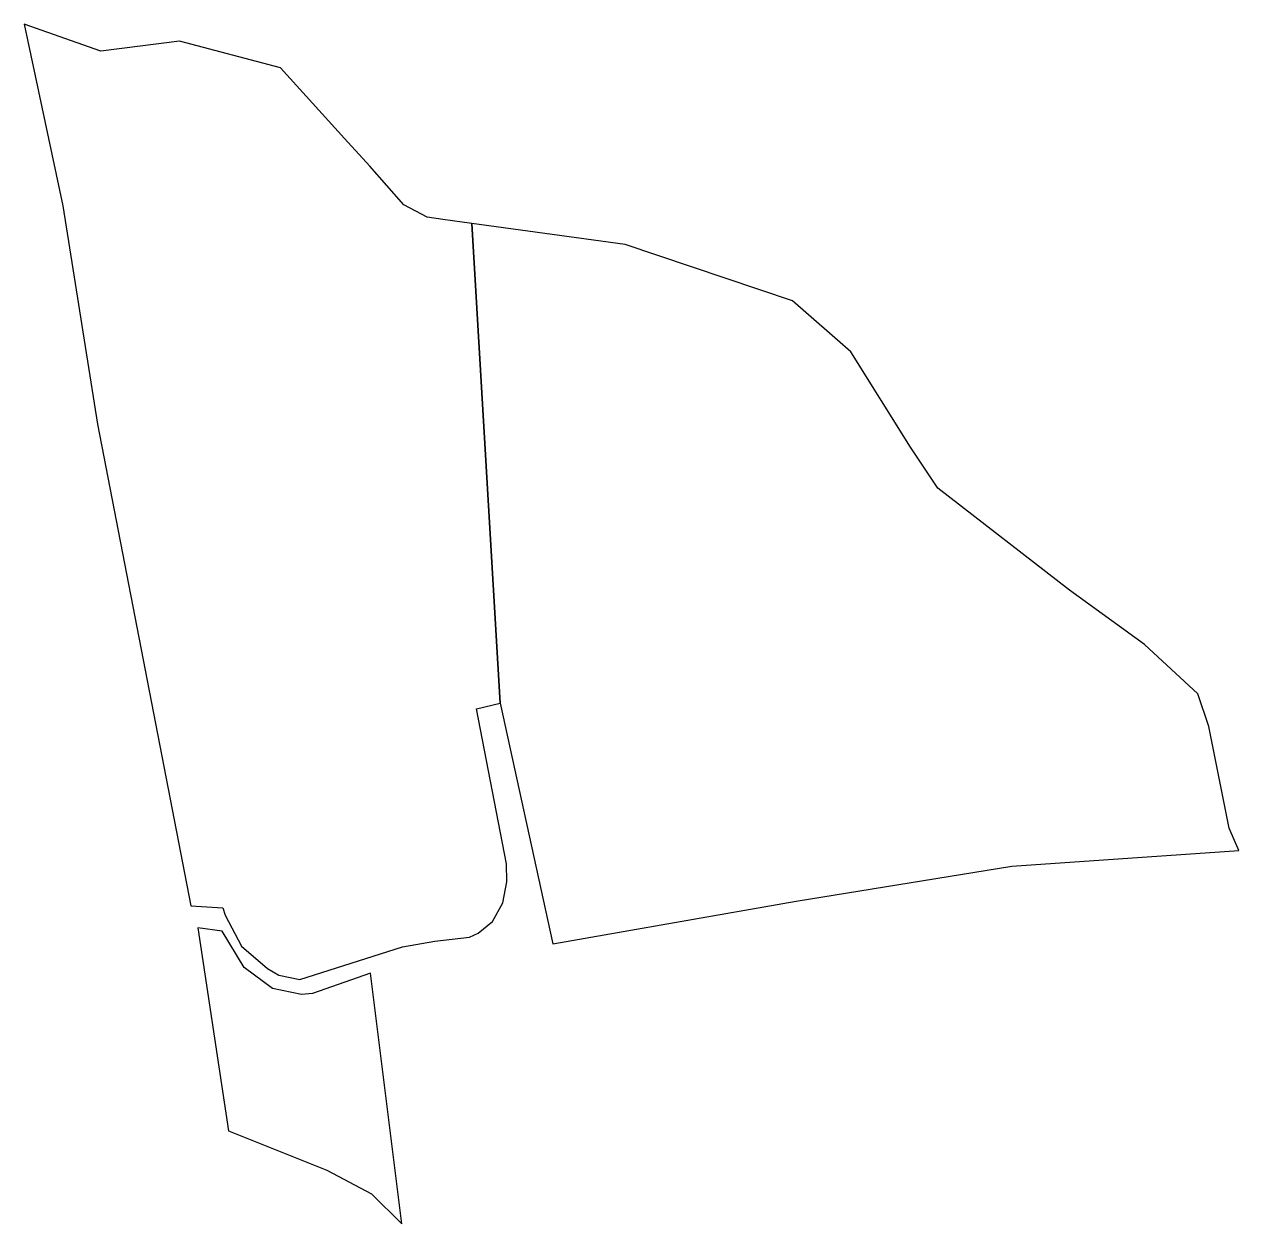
# Model space of a CAD drawing. Header units: millimetres. Extents: x 609907 to 610158, y 1308982 to 1309230.
import ezdxf

# ---------------------------------------------------------------- set-up
doc = ezdxf.new("R2010")
doc.units = ezdxf.units.MM

msp = doc.modelspace()

# ---------------------------------------------------------------- linework, layer by layer
for points in [[(609941.83, 1309047.94), (609948.48, 1309047.5), (609948.96, 1309045.96), (609952.36, 1309039.57), (609957.68, 1309034.99), (609960.05, 1309033.56), (609964.38, 1309032.68), (609985.59, 1309039.45), (609992.32, 1309040.64), (609999.43, 1309041.47), (610001.24, 1309042.29), (610004.22, 1309044.7), (610006.33, 1309048.57), (610007.16, 1309052.88), (610007.09, 1309056.61), (610000.94, 1309088.62), (610005.79, 1309089.83), (609999.97, 1309188.95), (609993.95, 1309189.78), (609990.7, 1309190.22), (609985.89, 1309192.82), (609978.83, 1309200.79), (609973.63, 1309206.53), (609960.42, 1309221.08), (609939.53, 1309226.64), (609923.24, 1309224.56), (609907.44, 1309230.1), (609915.41, 1309192.57), (609922.6, 1309147.48)], [(610016.72, 1309040.06), (610066.96, 1309048.9), (610111.57, 1309056.09), (610158.46, 1309059.34), (610156.49, 1309063.96), (610152.27, 1309084.95), (610149.98, 1309091.7), (610138.95, 1309101.91), (610123.51, 1309113.14), (610096.3, 1309134.25), (610090.6, 1309142.69), (610078.25, 1309162.4), (610066.26, 1309172.96), (610031.67, 1309184.61), (609999.97, 1309188.95), (610005.79, 1309089.83)], [(609943.29, 1309043.4), (609949.65, 1309001.44), (609969.97, 1308993.32), (609979.19, 1308988.39), (609985.49, 1308982.23), (609979, 1309034), (609967.01, 1309029.83), (609964.73, 1309029.6), (609958.72, 1309030.84), (609952.89, 1309035.17), (609948.36, 1309042.68)]]:
    msp.add_lwpolyline(points, close=True)

doc.saveas('drawing.dxf')
